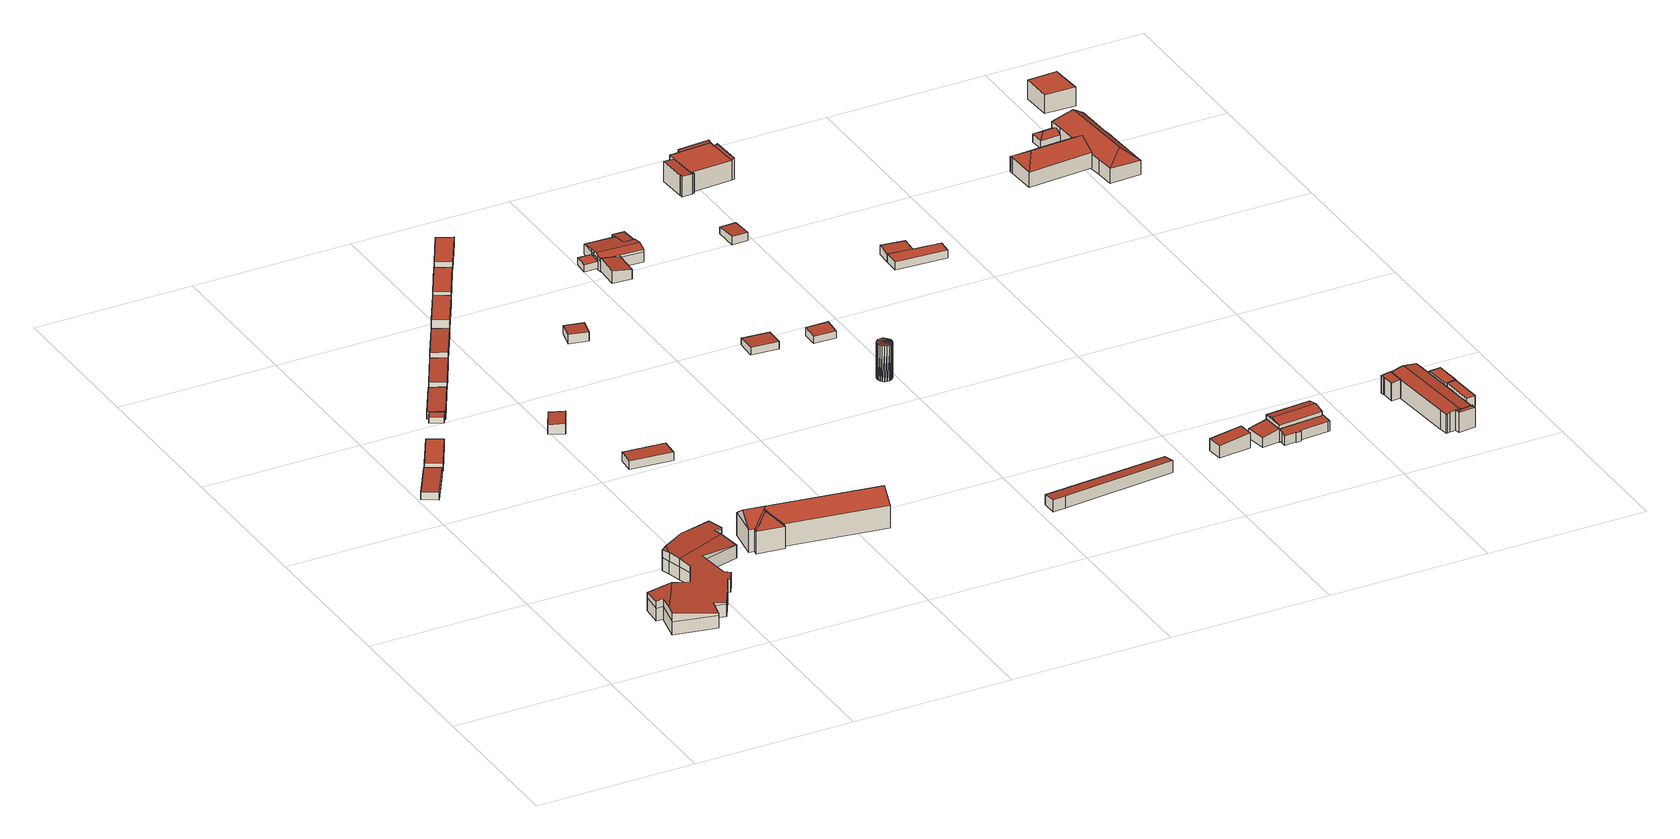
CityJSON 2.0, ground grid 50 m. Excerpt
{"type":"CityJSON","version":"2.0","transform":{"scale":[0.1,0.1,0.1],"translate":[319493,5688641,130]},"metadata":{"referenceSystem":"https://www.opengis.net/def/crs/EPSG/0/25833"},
"CityObjects":{
"building1":{"type":"Building","attributes":{"Dachtyp_tdc":"tdcPolyFlatRoof","Gemeindeschluessel":14713000,"Dachneigung":3.27,"QualitaetDacherkennung":86,"Geometrietyp2DReferenz":"3000","function":"31001_2000","roofType":"2100","measuredHeight":2.59},"geometry":[{"type":"MultiSurface","lod":"2","boundaries":[[[0,1,2,3]],[[1,4,5,2]],[[4,6,7,5]],[[6,0,3,7]],[[6,4,1,0]],[[3,2,5,7]]],"semantics":{"surfaces":[{"type":"WallSurface"},{"type":"RoofSurface"},{"type":"GroundSurface"}],"values":[0,0,0,0,1,2]}}]},
"building2":{"type":"Building","attributes":{"Dachtyp_tdc":"tdcFreeFormRoof","Gemeindeschluessel":14713000,"Dachneigung":10.71,"QualitaetDacherkennung":7,"Geometrietyp2DReferenz":"3000","function":"31001_9998","roofType":"5000","measuredHeight":7.22},"geometry":[{"type":"MultiSurface","lod":"2","boundaries":[[[8,9,10,11]],[[9,12,13,10]],[[12,14,15,13]],[[14,16,17,15]],[[16,18,19,17]],[[18,20,21,19]],[[20,22,23,21]],[[22,24,25,23]],[[24,26,27,25]],[[26,28,29,27]],[[28,30,31,29]],[[30,32,33,31]],[[32,34,35,33]],[[34,36,37,35]],[[36,38,39,37]],[[38,40,41,39]],[[40,42,43,41]],[[42,44,45,43]],[[44,46,47,45]],[[46,48,49,47]],[[48,50,51,49]],[[50,52,53,51]],[[52,54,55,53]],[[54,8,11,55]],[[56,57,58,59,60,61,62,63]],[[64,65,66,67,68]],[[69,56,63]],[[32,58,57,70,71,65,64,72,73,74,75,76,77,78,79,80,81]],[[34,81,80,36]],[[32,81,34]],[[36,80,79,38]],[[38,79,78,40]],[[40,78,77,42]],[[42,77,76,44]],[[44,76,75,46]],[[46,75,74,48]],[[48,74,73,50]],[[50,73,72,52]],[[52,72,64,68,54]],[[12,71,70,14]],[[9,66,65,71,12]],[[14,70,57,16]],[[18,56,69,20]],[[20,69,63,62,22]],[[54,68,67,8]],[[8,67,66,9]],[[22,62,61,24]],[[24,61,60,26]],[[26,60,59,28]],[[28,59,58,30]],[[30,58,32]],[[16,57,56,18]],[[11,10,13,15,17,19,21,23,25,27,29,31,33,35,37,39,41,43,45,47,49,51,53,55]]],"semantics":{"surfaces":[{"type":"WallSurface"},{"type":"RoofSurface"},{"type":"GroundSurface"}],"values":[0,0,0,0,0,0,0,0,0,0,0,0,0,0,0,0,0,0,0,0,0,0,0,0,1,1,1,1,0,0,0,0,0,0,0,0,0,0,0,0,0,0,0,0,0,0,0,0,0,0,0,0,2]}}]},
"building3":{"type":"Building","attributes":{"Dachtyp_tdc":"tdcPolyFlatRoof","Gemeindeschluessel":14713000,"Dachneigung":0,"QualitaetDacherkennung":76,"Geometrietyp2DReferenz":"3000","function":"31001_2000","roofType":"1000","measuredHeight":2.36},"geometry":[{"type":"MultiSurface","lod":"2","boundaries":[[[82,83,84,85]],[[83,86,87,84]],[[86,88,89,87]],[[88,82,85,89]],[[88,86,83,82]],[[85,84,87,89]]],"semantics":{"surfaces":[{"type":"WallSurface"},{"type":"RoofSurface"},{"type":"GroundSurface"}],"values":[0,0,0,0,1,2]}}]},
"building4":{"type":"Building","attributes":{"Dachtyp_tdc":"tdcPolyFlatRoof","Gemeindeschluessel":14713000,"Dachneigung":16.48,"QualitaetDacherkennung":61,"Geometrietyp2DReferenz":"3000","function":"31001_2000","roofType":"2100","measuredHeight":2.35},"geometry":[{"type":"MultiSurface","lod":"2","boundaries":[[[90,91,92,93]],[[91,94,95,92]],[[94,96,97,95]],[[96,90,93,97]],[[96,94,91,90]],[[93,92,95,97]]],"semantics":{"surfaces":[{"type":"WallSurface"},{"type":"RoofSurface"},{"type":"GroundSurface"}],"values":[0,0,0,0,1,2]}}]},
"building5":{"type":"Building","attributes":{"Dachtyp_tdc":"tdcPolyFlatRoof","Gemeindeschluessel":14713000,"Dachneigung":3.48,"QualitaetDacherkennung":91,"Geometrietyp2DReferenz":"3000","function":"31001_2000","roofType":"2100","measuredHeight":2.56},"geometry":[{"type":"MultiSurface","lod":"2","boundaries":[[[98,99,100,101]],[[99,102,103,100]],[[102,104,105,103]],[[104,106,95,105]],[[106,107,92,95]],[[107,98,101,92]],[[107,106,104,102,99,98]],[[101,100,103,105,95,92]]],"semantics":{"surfaces":[{"type":"WallSurface"},{"type":"RoofSurface"},{"type":"GroundSurface"}],"values":[0,0,0,0,0,0,1,2]}}]},
"building6":{"type":"Building","attributes":{"Dachtyp_tdc":"tdcPolyFlatRoof","Gemeindeschluessel":14713000,"Dachneigung":5.07,"QualitaetDacherkennung":53,"Geometrietyp2DReferenz":"3000","function":"31001_9998","roofType":"2100","measuredHeight":3.27},"geometry":[{"type":"MultiSurface","lod":"2","boundaries":[[[108,109,110,111]],[[109,112,113,110]],[[112,114,115,113]],[[114,108,111,115]],[[114,112,109,108]],[[111,110,113,115]]],"semantics":{"surfaces":[{"type":"WallSurface"},{"type":"RoofSurface"},{"type":"GroundSurface"}],"values":[0,0,0,0,1,2]}}]},
"building7":{"type":"Building","attributes":{"Dachtyp_tdc":"tdcPolyFlatRoof","Gemeindeschluessel":14713000,"Dachneigung":3.38,"QualitaetDacherkennung":80,"Geometrietyp2DReferenz":"3000","function":"31001_2000","roofType":"2100","measuredHeight":2.55},"geometry":[{"type":"MultiSurface","lod":"2","boundaries":[[[116,117,118,119]],[[117,120,121,118]],[[120,122,123,121]],[[122,116,119,123]],[[122,120,117,116]],[[119,118,121,123]]],"semantics":{"surfaces":[{"type":"WallSurface"},{"type":"RoofSurface"},{"type":"GroundSurface"}],"values":[0,0,0,0,1,2]}}]},
"building8":{"type":"Building","attributes":{"Dachtyp_tdc":"tdcPolyFlatRoof","Gemeindeschluessel":14713000,"Dachneigung":3.44,"QualitaetDacherkennung":82,"Geometrietyp2DReferenz":"3000","function":"31001_9998","roofType":"2100","measuredHeight":2.98},"geometry":[{"type":"MultiSurface","lod":"2","boundaries":[[[124,125,126,127]],[[125,128,129,126]],[[128,130,131,129]],[[130,124,127,131]],[[130,128,125,124]],[[127,126,129,131]]],"semantics":{"surfaces":[{"type":"WallSurface"},{"type":"RoofSurface"},{"type":"GroundSurface"}],"values":[0,0,0,0,1,2]}}]},
"building9":{"type":"Building","attributes":{"Dachtyp_tdc":"tdcFreeFormRoof","Gemeindeschluessel":14713000,"Dachneigung":36.46,"QualitaetDacherkennung":70,"Geometrietyp2DReferenz":"3000","function":"31001_9998","roofType":"5000","measuredHeight":10.93},"geometry":[{"type":"MultiSurface","lod":"2","boundaries":[[[132,133,134,135]],[[133,136,137,134]],[[136,138,139,137]],[[138,140,141,139]],[[140,142,143,141]],[[142,144,145,143]],[[144,146,147,145]],[[146,132,135,147]],[[148,149,150,151,146,144]],[[148,144,142]],[[149,148,142,140]],[[152,153,150,149,140,138]],[[152,138,136]],[[153,152,136,133]],[[151,150,153,133,132]],[[151,132,146]],[[135,134,137,139,141,143,145,147]]],"semantics":{"surfaces":[{"type":"WallSurface"},{"type":"RoofSurface"},{"type":"GroundSurface"}],"values":[0,0,0,0,0,0,0,0,1,0,1,1,1,1,1,0,2]}}]},
"building10":{"type":"Building","attributes":{"Dachtyp_tdc":"tdcPolyFlatRoof","Gemeindeschluessel":14713000,"Dachneigung":3.23,"QualitaetDacherkennung":64,"Geometrietyp2DReferenz":"3000","function":"31001_2000","roofType":"2100","measuredHeight":2.44},"geometry":[{"type":"MultiSurface","lod":"2","boundaries":[[[154,155,156,157]],[[155,158,159,156]],[[158,160,161,159]],[[160,154,157,161]],[[160,158,155,154]],[[157,156,159,161]]],"semantics":{"surfaces":[{"type":"WallSurface"},{"type":"RoofSurface"},{"type":"GroundSurface"}],"values":[0,0,0,0,1,2]}}]},
"building11":{"type":"Building","attributes":{"Dachtyp_tdc":"tdcPolyFlatRoof","Gemeindeschluessel":14713000,"Dachneigung":0,"QualitaetDacherkennung":0,"Geometrietyp2DReferenz":"3000","BezugspunktDach":"2000","function":"31001_2000","measuredHeight":3},"geometry":[{"type":"MultiSurface","lod":"2","boundaries":[[[162,163,164,165]],[[165,164,166,167]],[[164,163,168,166]],[[163,162,169,168]],[[162,165,167,169]],[[167,166,168,169]]],"semantics":{"surfaces":[{"type":"RoofSurface"},{"type":"WallSurface"},{"type":"GroundSurface"}],"values":[0,1,1,1,1,2]}}]},
"building12":{"type":"Building","attributes":{"Dachtyp_tdc":"tdcPolyFlatRoof","Gemeindeschluessel":14713000,"Dachneigung":2.85,"QualitaetDacherkennung":56,"Geometrietyp2DReferenz":"3000","function":"31001_2000","roofType":"2100","measuredHeight":2.48},"geometry":[{"type":"MultiSurface","lod":"2","boundaries":[[[170,171,172,173]],[[171,174,175,172]],[[174,176,177,175]],[[176,170,173,177]],[[176,174,171,170]],[[173,172,175,177]]],"semantics":{"surfaces":[{"type":"WallSurface"},{"type":"RoofSurface"},{"type":"GroundSurface"}],"values":[0,0,0,0,1,2]}}]},
"building13":{"type":"Building","attributes":{"Dachtyp_tdc":"tdcPolyFlatRoof","Gemeindeschluessel":14713000,"Dachneigung":4.06,"QualitaetDacherkennung":72,"Geometrietyp2DReferenz":"3000","function":"31001_9998","roofType":"2100","measuredHeight":3.04},"geometry":[{"type":"MultiSurface","lod":"2","boundaries":[[[178,179,180,181]],[[179,182,183,180]],[[182,184,185,183]],[[184,178,181,185]],[[184,182,179,178]],[[181,180,183,185]]],"semantics":{"surfaces":[{"type":"WallSurface"},{"type":"RoofSurface"},{"type":"GroundSurface"}],"values":[0,0,0,0,1,2]}}]},
"building14":{"type":"Building","attributes":{"Dachtyp_tdc":"tdcPolyFlatRoof","Gemeindeschluessel":14713000,"Dachneigung":2.86,"QualitaetDacherkennung":72,"Geometrietyp2DReferenz":"3000","function":"31001_2000","roofType":"2100","measuredHeight":2.48},"geometry":[{"type":"MultiSurface","lod":"2","boundaries":[[[186,187,188,189]],[[187,190,191,188]],[[190,192,193,191]],[[192,194,195,193]],[[194,186,189,195]],[[194,192,190,187,186]],[[189,188,191,193,195]]],"semantics":{"surfaces":[{"type":"WallSurface"},{"type":"RoofSurface"},{"type":"GroundSurface"}],"values":[0,0,0,0,0,1,2]}}]},
"building15":{"type":"Building","attributes":{"Dachtyp_tdc":"tdcPolyFlatRoof","Gemeindeschluessel":14713000,"Dachneigung":0,"QualitaetDacherkennung":84,"Geometrietyp2DReferenz":"3000","function":"31001_9998","roofType":"1000","measuredHeight":2.27},"geometry":[{"type":"MultiSurface","lod":"2","boundaries":[[[196,197,198,199]],[[197,200,201,198]],[[200,202,203,201]],[[202,204,205,203]],[[204,196,199,205]],[[204,202,200,197,196]],[[199,198,201,203,205]]],"semantics":{"surfaces":[{"type":"WallSurface"},{"type":"RoofSurface"},{"type":"GroundSurface"}],"values":[0,0,0,0,0,1,2]}}]},
"building16":{"type":"Building","attributes":{"Dachtyp_tdc":"tdcPolyFlatRoof","Gemeindeschluessel":14713000,"Dachneigung":2.69,"QualitaetDacherkennung":84,"Geometrietyp2DReferenz":"3000","function":"31001_9998","roofType":"2100","measuredHeight":2.41},"geometry":[{"type":"MultiSurface","lod":"2","boundaries":[[[206,207,208,209]],[[207,210,211,208]],[[210,212,213,211]],[[212,206,209,213]],[[212,210,207,206]],[[209,208,211,213]]],"semantics":{"surfaces":[{"type":"WallSurface"},{"type":"RoofSurface"},{"type":"GroundSurface"}],"values":[0,0,0,0,1,2]}}]},
"building17":{"type":"Building","attributes":{"Dachtyp_tdc":"tdcPolyFlatRoof","Gemeindeschluessel":14713000,"Dachneigung":8.93,"QualitaetDacherkennung":79,"Geometrietyp2DReferenz":"3000","function":"31001_9998","roofType":"2100","measuredHeight":4.11},"geometry":[{"type":"MultiSurface","lod":"2","boundaries":[[[214,215,216,217]],[[215,218,219,216]],[[218,220,221,219]],[[220,222,223,221]],[[222,214,217,223]],[[222,220,218,215,214]],[[217,216,219,221,223]]],"semantics":{"surfaces":[{"type":"WallSurface"},{"type":"RoofSurface"},{"type":"GroundSurface"}],"values":[0,0,0,0,0,1,2]}}]},
"building18":{"type":"Building","attributes":{"Dachtyp_tdc":"tdcFreeFormRoof","Gemeindeschluessel":14713000,"Dachneigung":10.25,"QualitaetDacherkennung":63,"Geometrietyp2DReferenz":"3000","function":"31001_9998","roofType":"5000","measuredHeight":4.84},"geometry":[{"type":"MultiSurface","lod":"2","boundaries":[[[224,225,226,227]],[[225,228,229,226]],[[228,230,231,229]],[[230,232,233,231]],[[232,234,235,233]],[[234,236,237,235]],[[236,238,239,237]],[[238,240,241,239]],[[240,242,243,241]],[[242,244,245,243]],[[244,224,227,245]],[[246,247,240,238,248,249,250,251]],[[251,250,252,253,218,254,255]],[[244,246,251,255,224]],[[224,255,254,225]],[[225,254,218,228]],[[228,218,253,230]],[[230,253,252,232]],[[232,252,250,249,234]],[[234,249,248,236]],[[236,248,238]],[[242,247,246,244]],[[240,247,242]],[[227,226,229,231,233,235,237,239,241,243,245]]],"semantics":{"surfaces":[{"type":"WallSurface"},{"type":"RoofSurface"},{"type":"GroundSurface"}],"values":[0,0,0,0,0,0,0,0,0,0,0,1,1,0,0,0,0,0,0,0,0,0,0,2]}}]},
"building19":{"type":"Building","attributes":{"Dachtyp_tdc":"tdcPolyFlatRoof","Gemeindeschluessel":14713000,"Dachneigung":7.17,"QualitaetDacherkennung":57,"Geometrietyp2DReferenz":"3000","function":"31001_2000","roofType":"2100","measuredHeight":3.79},"geometry":[{"type":"MultiSurface","lod":"2","boundaries":[[[256,257,258,259]],[[257,260,261,258]],[[260,262,263,261]],[[262,264,265,263]],[[264,256,259,265]],[[264,262,260,257,256]],[[259,258,261,263,265]]],"semantics":{"surfaces":[{"type":"WallSurface"},{"type":"RoofSurface"},{"type":"GroundSurface"}],"values":[0,0,0,0,0,1,2]}}]},
"building20":{"type":"Building","attributes":{"Stand_DGM":"2023","Stand_Basis-DLM":"2022","Gemeindeschluessel":"14713000","ObjektHoehe":11.56,"Stand_Laserscan":"2023","BodenHoehe":136.18,"Stand_3D-Stadtmodell":"2025","Geometrietyp2DReferenz":1000,"AbsoluteHoehe":147.75,"function":"51001_9998","roofType":"9999","measuredHeight":11.56},"geometry":[{"type":"MultiSurface","lod":"2","boundaries":[[[266,267,268]],[[266,268,269]],[[266,269,270]],[[266,270,271]],[[266,271,272]],[[266,272,273]],[[266,273,274]],[[266,274,275]],[[266,275,276]],[[266,276,277]],[[266,277,278]],[[266,278,279]],[[266,279,280]],[[266,280,281]],[[266,281,282]],[[266,282,283]],[[266,283,284]],[[266,284,285]],[[268,267,286]],[[268,286,287]],[[267,266,288]],[[267,288,286]],[[266,285,289]],[[266,289,288]],[[285,284,290]],[[285,290,289]],[[284,283,291]],[[284,291,290]],[[283,282,292]],[[283,292,291]],[[282,281,293]],[[282,293,292]],[[281,280,294]],[[281,294,293]],[[280,279,295]],[[280,295,294]],[[279,278,296]],[[279,296,295]],[[278,277,297]],[[278,297,296]],[[277,276,298]],[[277,298,297]],[[276,275,299]],[[276,299,298]],[[275,274,300]],[[275,300,299]],[[274,273,301]],[[274,301,300]],[[273,272,302]],[[273,302,301]],[[272,271,303]],[[272,303,302]],[[271,270,304]],[[271,304,303]],[[270,269,305]],[[270,305,304]],[[269,268,287]],[[269,287,305]],[[305,287,286]],[[305,286,288]],[[305,288,289]],[[305,289,290]],[[305,290,291]],[[305,291,292]],[[305,292,293]],[[305,293,294]],[[305,294,295]],[[305,295,296]],[[305,296,297]],[[305,297,298]],[[305,298,299]],[[305,299,300]],[[305,300,301]],[[305,301,302]],[[305,302,303]],[[305,303,304]]],"semantics":{"surfaces":[{"type":"RoofSurface"},{"type":"WallSurface"},{"type":"GroundSurface"}],"values":[0,0,0,0,0,0,0,0,0,0,0,0,0,0,0,0,0,0,1,1,1,1,1,1,1,1,1,1,1,1,1,1,1,1,1,1,1,1,1,1,1,1,1,1,1,1,1,1,1,1,1,1,1,1,1,1,1,1,2,2,2,2,2,2,2,2,2,2,2,2,2,2,2,2,2,2]}}]},
"building21":{"type":"Building","attributes":{"Dachtyp_tdc":"tdcPolyFlatRoof","Gemeindeschluessel":14713000,"Dachneigung":8.38,"QualitaetDacherkennung":92,"Geometrietyp2DReferenz":"3000","function":"31001_9998","roofType":"2100","measuredHeight":3.73},"geometry":[{"type":"MultiSurface","lod":"2","boundaries":[[[306,307,308,309]],[[307,310,311,308]],[[310,312,313,311]],[[312,314,315,313]],[[314,306,309,315]],[[314,312,310,307,306]],[[309,308,311,313,315]]],"semantics":{"surfaces":[{"type":"WallSurface"},{"type":"RoofSurface"},{"type":"GroundSurface"}],"values":[0,0,0,0,0,1,2]}}]},
"building22":{"type":"Building","attributes":{"Dachtyp_tdc":"tdcPolyFlatRoof","Gemeindeschluessel":14713000,"Dachneigung":4.98,"QualitaetDacherkennung":83,"Geometrietyp2DReferenz":"3000","function":"31001_9998","roofType":"2100","measuredHeight":2.55},"geometry":[{"type":"MultiSurface","lod":"2","boundaries":[[[316,317,318,319]],[[317,320,321,318]],[[320,322,323,321]],[[322,316,319,323]],[[322,320,317,316]],[[319,318,321,323]]],"semantics":{"surfaces":[{"type":"WallSurface"},{"type":"RoofSurface"},{"type":"GroundSurface"}],"values":[0,0,0,0,1,2]}}]},
"building23":{"type":"Building","attributes":{"Dachtyp_tdc":"tdcPolyFlatRoof","Gemeindeschluessel":14713000,"Dachneigung":3.08,"QualitaetDacherkennung":72,"Geometrietyp2DReferenz":"3000","function":"31001_9998","roofType":"2100","measuredHeight":2.57},"geometry":[{"type":"MultiSurface","lod":"2","boundaries":[[[324,325,326,327]],[[325,328,329,326]],[[328,330,331,329]],[[330,324,327,331]],[[330,328,325,324]],[[327,326,329,331]]],"semantics":{"surfaces":[{"type":"WallSurface"},{"type":"RoofSurface"},{"type":"GroundSurface"}],"values":[0,0,0,0,1,2]}}]},
"building24":{"type":"Building","attributes":{"Dachtyp_tdc":"tdcPolyFlatRoof","Gemeindeschluessel":14713000,"Dachneigung":6.01,"QualitaetDacherkennung":87,"Geometrietyp2DReferenz":"3000","function":"31001_2000","roofType":"2100","measuredHeight":4.83},"geometry":[{"type":"MultiSurface","lod":"2","boundaries":[[[332,333,334,335]],[[333,336,337,334]],[[336,338,339,337]],[[338,332,335,339]],[[338,336,333,332]],[[335,334,337,339]]],"semantics":{"surfaces":[{"type":"WallSurface"},{"type":"RoofSurface"},{"type":"GroundSurface"}],"values":[0,0,0,0,1,2]}}]},
"building25":{"type":"Building","attributes":{"Gemeindeschluessel":14713000,"Geometrietyp2DReferenz":"3000","function":"31001_9998","roofType":"9999"},"children":["building25-1","building25-2","building25-3","building25-4"]},
"building25-1":{"type":"BuildingPart","attributes":{"Dachtyp_tdc":"tdcPolyFlatRoof","Dachneigung":27.32,"QualitaetDacherkennung":81,"Geometrietyp2DReferenz":"3000","roofType":"2100","measuredHeight":6.68},"parents":["building25"],"geometry":[{"type":"MultiSurface","lod":"2","boundaries":[[[340,341,342,343]],[[344,345,346,347]],[[345,340,343,346]],[[345,344,341,340]],[[343,342,347,346]],[[344,347,342,341]]],"semantics":{"surfaces":[{"type":"WallSurface"},{"type":"RoofSurface"},{"type":"GroundSurface"},{"type":"ClosureSurface"}],"values":[0,0,0,1,2,3]}}]},
"building25-2":{"type":"BuildingPart","attributes":{"Dachtyp_tdc":"tdcPolyFlatRoof","Dachneigung":0,"QualitaetDacherkennung":82,"Geometrietyp2DReferenz":"3000","roofType":"1000","measuredHeight":6.33},"parents":["building25"],"geometry":[{"type":"MultiSurface","lod":"2","boundaries":[[[348,344,347,349,350]],[[351,352,342,341]],[[351,353,354,352]],[[353,355,356,354]],[[357,358,359,360]],[[357,361,362,358]],[[357,360,355,353,351,341,348,350,361]],[[362,349,347,342,352,354,356,359,358]],[[350,349,362,361]],[[344,348,341]],[[341,342,347,344]],[[360,359,356,355]]],"semantics":{"surfaces":[{"type":"WallSurface"},{"type":"RoofSurface"},{"type":"GroundSurface"},{"type":"ClosureSurface"}],"values":[0,0,0,0,0,0,1,2,3,0,3,3]}}]},
"building25-3":{"type":"BuildingPart","attributes":{"Dachtyp_tdc":"tdcPolyFlatRoof","Dachneigung":3.63,"QualitaetDacherkennung":76,"Geometrietyp2DReferenz":"3000","roofType":"2100","measuredHeight":6.49},"parents":["building25"],"geometry":[{"type":"MultiSurface","lod":"2","boundaries":[[[355,363,364,356]],[[363,365,366,364]],[[365,367,368,366]],[[367,369,370,368]],[[369,360,359,370]],[[369,367,365,363,355,360]],[[359,356,364,366,368,370]],[[356,359,360,355]]],"semantics":{"surfaces":[{"type":"WallSurface"},{"type":"RoofSurface"},{"type":"GroundSurface"},{"type":"ClosureSurface"}],"values":[0,0,0,0,0,1,2,3]}}]},
"building25-4":{"type":"BuildingPart","attributes":{"Dachtyp_tdc":"tdcPolyFlatRoof","Dachneigung":22.7,"QualitaetDacherkennung":40,"Geometrietyp2DReferenz":"3000","roofType":"2100","measuredHeight":6.67},"parents":["building25"],"geometry":[{"type":"MultiSurface","lod":"2","boundaries":[[[371,350,349,372]],[[361,373,374,362]],[[373,371,372,374]],[[373,361,350,371]],[[372,349,362,374]],[[362,349,350,361]]],"semantics":{"surfaces":[{"type":"WallSurface"},{"type":"RoofSurface"},{"type":"GroundSurface"},{"type":"ClosureSurface"}],"values":[0,0,0,1,2,3]}}]},
"building26":{"type":"Building","attributes":{"Dachtyp_tdc":"tdcPolyFlatRoof","Gemeindeschluessel":14713000,"Dachneigung":10.72,"QualitaetDacherkennung":80,"Geometrietyp2DReferenz":"3000","function":"31001_2000","roofType":"2100","measuredHeight":4.3},"geometry":[{"type":"MultiSurface","lod":"2","boundaries":[[[375,376,377,378]],[[376,379,380,377]],[[379,381,382,380]],[[381,375,378,382]],[[381,379,376,375]],[[378,377,380,382]]],"semantics":{"surfaces":[{"type":"WallSurface"},{"type":"RoofSurface"},{"type":"GroundSurface"}],"values":[0,0,0,0,1,2]}}]},
"building27":{"type":"Building","attributes":{"Gemeindeschluessel":14713000,"Geometrietyp2DReferenz":"3000","function":"31001_9998","roofType":"9999"},"children":["building27-1","building27-2"]},
"building27-1":{"type":"BuildingPart","attributes":{"Dachtyp_tdc":"tdcPolyFlatRoof","Dachneigung":0,"QualitaetDacherkennung":60,"Geometrietyp2DReferenz":"3000","roofType":"1000","measuredHeight":2.6},"parents":["building27"],"geometry":[{"type":"MultiSurface","lod":"2","boundaries":[[[383,384,385,386]],[[384,387,388,385]],[[387,389,390,391,388]],[[392,383,386,393,394]],[[392,389,387,384,383]],[[386,385,388,391,393]],[[394,390,389,392]],[[394,393,391,390]]],"semantics":{"surfaces":[{"type":"WallSurface"},{"type":"RoofSurface"},{"type":"GroundSurface"},{"type":"ClosureSurface"}],"values":[0,0,0,0,1,2,0,3]}}]},
"building27-2":{"type":"BuildingPart","attributes":{"Dachtyp_tdc":"tdcPolyFlatRoof","Dachneigung":5.77,"QualitaetDacherkennung":81,"Geometrietyp2DReferenz":"3000","roofType":"2100","measuredHeight":2.97},"parents":["building27"],"geometry":[{"type":"MultiSurface","lod":"2","boundaries":[[[390,395,396,391]],[[395,397,398,396]],[[397,394,393,398]],[[394,397,395,390]],[[391,396,398,393]],[[391,393,394,390]]],"semantics":{"surfaces":[{"type":"WallSurface"},{"type":"RoofSurface"},{"type":"GroundSurface"},{"type":"ClosureSurface"}],"values":[0,0,0,1,2,3]}}]},
"building28":{"type":"Building","attributes":{"Dachtyp_tdc":"tdcPolyFlatRoof","Gemeindeschluessel":14713000,"Dachneigung":9.98,"QualitaetDacherkennung":55,"Geometrietyp2DReferenz":"3000","function":"31001_2000","roofType":"2100","measuredHeight":3.68},"geometry":[{"type":"MultiSurface","lod":"2","boundaries":[[[399,400,401,402]],[[400,403,404,401]],[[403,405,406,404]],[[405,407,408,406]],[[407,409,410,408]],[[409,411,412,410]],[[411,413,414,412]],[[413,415,416,414]],[[415,417,418,416]],[[417,419,420,418]],[[419,399,402,420]],[[419,417,415,413,411,409,407,405,403,400,399]],[[402,401,404,406,408,410,412,414,416,418,420]]],"semantics":{"surfaces":[{"type":"WallSurface"},{"type":"RoofSurface"},{"type":"GroundSurface"}],"values":[0,0,0,0,0,0,0,0,0,0,0,1,2]}}]},
"building29":{"type":"Building","attributes":{"Dachtyp_tdc":"tdcFreeFormRoof","Gemeindeschluessel":14713000,"Dachneigung":14.89,"QualitaetDacherkennung":81,"Geometrietyp2DReferenz":"3000","function":"31001_2000","roofType":"5000","measuredHeight":6.4},"geometry":[{"type":"MultiSurface","lod":"2","boundaries":[[[421,422,423,424]],[[422,425,426,423]],[[425,427,428,426]],[[427,429,430,428]],[[429,431,432,430]],[[431,433,434,432]],[[433,421,424,434]],[[431,429,435,436]],[[436,435,427,425,422,421,433]],[[429,427,435]],[[433,431,436]],[[424,423,426,428,430,432,434]]],"semantics":{"surfaces":[{"type":"WallSurface"},{"type":"RoofSurface"},{"type":"GroundSurface"}],"values":[0,0,0,0,0,0,0,1,1,0,0,2]}}]},
"building30":{"type":"Building","attributes":{"Dachtyp_tdc":"tdcPolyFlatRoof","Gemeindeschluessel":14713000,"Dachneigung":8.68,"QualitaetDacherkennung":90,"Geometrietyp2DReferenz":"3000","function":"31001_2000","roofType":"2100","measuredHeight":5.96},"geometry":[{"type":"MultiSurface","lod":"2","boundaries":[[[437,438,439,440]],[[438,441,442,439]],[[441,443,444,442]],[[443,445,446,444]],[[445,447,448,446]],[[447,449,450,448]],[[449,451,452,450]],[[451,437,440,452]],[[451,449,447,445,443,441,438,437]],[[440,439,442,444,446,448,450,452]]],"semantics":{"surfaces":[{"type":"WallSurface"},{"type":"RoofSurface"},{"type":"GroundSurface"}],"values":[0,0,0,0,0,0,0,0,1,2]}}]},
"building31":{"type":"Building","attributes":{"Gemeindeschluessel":14713000,"Geometrietyp2DReferenz":"3000","function":"31001_2000","roofType":"9999"},"children":["building31-1","building31-2"]},
"building31-1":{"type":"BuildingPart","attributes":{"Dachtyp_tdc":"tdcFreeFormRoof","Dachneigung":17.77,"QualitaetDacherkennung":12,"Geometrietyp2DReferenz":"3000","roofType":"5000","measuredHeight":6.64},"parents":["building31"],"geometry":[{"type":"MultiSurface","lod":"2","boundaries":[[[453,454,455,456]],[[454,457,458,455]],[[459,453,456,460,461]],[[462,463,459,464,465,457]],[[462,457,454]],[[463,462,454,453]],[[463,453,459]],[[456,455,458,466,460]],[[461,464,459]],[[460,466,465,464,461]],[[466,458,457,465]]],"semantics":{"surfaces":[{"type":"WallSurface"},{"type":"RoofSurface"},{"type":"GroundSurface"},{"type":"ClosureSurface"}],"values":[0,0,0,1,1,1,1,2,0,3,3]}}]},
"building31-2":{"type":"BuildingPart","attributes":{"Dachtyp_tdc":"tdcGableRoof","Dachneigung":10.01,"QualitaetDacherkennung":91,"Geometrietyp2DReferenz":"3000","roofType":"3100","measuredHeight":6.7},"parents":["building31"],"geometry":[{"type":"MultiSurface","lod":"2","boundaries":[[[467,468,469,470]],[[468,471,472,469]],[[471,473,474,472]],[[473,475,476,474]],[[475,477,478,476]],[[477,461,460,478]],[[479,480,481,458,457]],[[480,482,483,481]],[[482,484,485,483]],[[484,486,487,485]],[[486,488,489,487]],[[488,490,491,489]],[[490,492,493,491]],[[492,494,495,493]],[[494,496,497,495]],[[496,498,499,497]],[[498,500,501,499]],[[500,467,470,501]],[[496,494,492,490,488,486,484,482,480,479,502]],[[502,464,461,477,475,473,471,468,467,500,498,496]],[[470,469,472,474,476,478,460,466,458,481,483,485,487,489,491,493,495,497,499,501]],[[465,464,502]],[[466,460,461,464,465]],[[479,457,465,502]],[[466,465,457,458]]],"semantics":{"surfaces":[{"type":"WallSurface"},{"type":"RoofSurface"},{"type":"GroundSurface"},{"type":"ClosureSurface"}],"values":[0,0,0,0,0,0,0,0,0,0,0,0,0,0,0,0,0,0,1,1,2,0,3,0,3]}}]},
"building32":{"type":"Building","attributes":{"Dachtyp_tdc":"tdcPolyFlatRoof","Gemeindeschluessel":14713000,"Dachneigung":0,"QualitaetDacherkennung":74,"Geometrietyp2DReferenz":"3000","function":"31001_2000","roofType":"1000","measuredHeight":3.22},"geometry":[{"type":"MultiSurface","lod":"2","boundaries":[[[503,504,505,506]],[[504,507,508,505]],[[507,509,510,508]],[[509,511,512,510]],[[511,503,506,512]],[[511,509,507,504,503]],[[506,505,508,510,512]]],"semantics":{"surfaces":[{"type":"WallSurface"},{"type":"RoofSurface"},{"type":"GroundSurface"}],"values":[0,0,0,0,0,1,2]}}]},
"building33":{"type":"Building","attributes":{"Dachtyp_tdc":"tdcPolyFlatRoof","Gemeindeschluessel":14713000,"Dachneigung":0,"QualitaetDacherkennung":76,"Geometrietyp2DReferenz":"3000","function":"31001_2000","roofType":"1000","measuredHeight":3.46},"geometry":[{"type":"MultiSurface","lod":"2","boundaries":[[[513,514,515,516]],[[514,517,518,515]],[[517,519,520,518]],[[519,521,522,520]],[[521,523,524,522]],[[523,513,516,524]],[[523,521,519,517,514,513]],[[516,515,518,520,522,524]]],"semantics":{"surfaces":[{"type":"WallSurface"},{"type":"RoofSurface"},{"type":"GroundSurface"}],"values":[0,0,0,0,0,0,1,2]}}]},
"building34":{"type":"Building","attributes":{"Dachtyp_tdc":"tdcFreeFormRoof","Gemeindeschluessel":14713000,"Dachneigung":31.74,"QualitaetDacherkennung":82,"Geometrietyp2DReferenz":"3000","function":"31001_9998","roofType":"5000","measuredHeight":7.95},"geometry":[{"type":"MultiSurface","lod":"2","boundaries":[[[525,526,527,528]],[[526,529,530,527]],[[529,531,532,530]],[[531,533,534,532]],[[533,535,536,534]],[[535,537,538,536]],[[537,539,540,538]],[[539,525,528,540]],[[537,541,542,539]],[[535,543,541,537]],[[543,533,531,529,526,525,542,541]],[[525,539,542]],[[535,533,543]],[[528,527,530,532,534,536,538,540]]],"semantics":{"surfaces":[{"type":"WallSurface"},{"type":"RoofSurface"},{"type":"GroundSurface"}],"values":[0,0,0,0,0,0,0,0,1,1,1,0,0,2]}}]},
"building35":{"type":"Building","attributes":{"Dachtyp_tdc":"tdcHipAndGableRoof","Gemeindeschluessel":14713000,"Dachneigung":32.12,"QualitaetDacherkennung":72,"Geometrietyp2DReferenz":"3000","function":"31001_9998","roofType":"5000","measuredHeight":3.82},"geometry":[{"type":"MultiSurface","lod":"2","boundaries":[[[544,545,546,547]],[[545,548,549,546]],[[548,550,551,549]],[[550,544,547,551]],[[548,545,552]],[[544,550,553]],[[545,544,553,552]],[[550,548,552,553]],[[547,546,549,551]]],"semantics":{"surfaces":[{"type":"WallSurface"},{"type":"RoofSurface"},{"type":"GroundSurface"}],"values":[0,0,0,0,1,0,1,1,2]}}]},
"building36":{"type":"Building","attributes":{"Dachtyp_tdc":"tdcHipRoof","Gemeindeschluessel":14713000,"Dachneigung":38.76,"QualitaetDacherkennung":76,"Geometrietyp2DReferenz":"3000","function":"31001_9998","roofType":"3200","measuredHeight":8.6},"geometry":[{"type":"MultiSurface","lod":"2","boundaries":[[[554,555,556,557]],[[555,558,559,556]],[[558,560,561,559]],[[560,562,563,561]],[[562,564,565,563]],[[564,566,567,565]],[[566,568,569,567]],[[568,570,571,569]],[[570,572,547,571]],[[572,573,551,547]],[[573,574,575,551]],[[574,576,577,575]],[[576,578,579,577]],[[578,580,581,579]],[[580,582,583,581]],[[582,584,585,583]],[[584,586,587,585]],[[586,588,589,587]],[[588,554,557,589]],[[584,582,580,578,576,574,573,590]],[[564,562,591]],[[573,572,570,568,566,564,591,590]],[[562,560,558,555,554,588,586,584,590,591]],[[557,556,559,561,563,565,567,569,571,547,551,575,577,579,581,583,585,587,589]]],"semantics":{"surfaces":[{"type":"WallSurface"},{"type":"RoofSurface"},{"type":"GroundSurface"}],"values":[0,0,0,0,0,0,0,0,0,0,0,0,0,0,0,0,0,0,0,1,1,1,1,2]}}]},
"building37":{"type":"Building","attributes":{"Dachtyp_tdc":"tdcPolyFlatRoof","Gemeindeschluessel":14713000,"Dachneigung":0,"QualitaetDacherkennung":75,"Geometrietyp2DReferenz":"3000","function":"31001_9998","roofType":"1000","measuredHeight":6.15},"geometry":[{"type":"MultiSurface","lod":"2","boundaries":[[[592,593,594,595]],[[593,596,597,594]],[[596,598,599,597]],[[598,592,595,599]],[[598,596,593,592]],[[595,594,597,599]]],"semantics":{"surfaces":[{"type":"WallSurface"},{"type":"RoofSurface"},{"type":"GroundSurface"}],"values":[0,0,0,0,1,2]}}]}
},
"vertices":[
[50,1121,34],[7,1148,31],[7,1148,8],[50,1121,8],[78,1266,31],[78,1266,8],[122,1239,34],[122,1239,8],
[215,137,120],[220,200,120],[220,200,79],[215,137,79],[350,190,120],[350,190,79],[391,267,120],[391,267,79],[380,309,120],[380,309,79],[369,351,120],[369,351,79],[362,378,120],[362,378,79],[457,447,120],[457,447,79],[566,487,120],[566,487,79],[582,442,120],[582,442,79],[554,432,120],[554,432,79],[561,405,120],[561,405,79],[577,343,120],[577,343,79],[451,309,120],[451,309,79],[473,224,120],[473,224,79],[492,213,120],[492,213,79],[474,182,120],[474,182,79],[467,186,120],[467,186,79],[441,139,120],[441,139,79],[401,68,120],[401,68,79],[362,76,120],[362,76,79],[351,22,120],[351,22,79],[219,49,120],[219,49,79],[237,136,120],[237,136,79],[369,351,148],[380,309,148],[561,405,128],[554,432,128],[582,442,125],[566,487,126],[457,447,137],[382,393,146],[225,78,152],[294,195,152],[220,200,137],[215,137,143],[237,136,147],[362,378,144],[391,267,143],[350,190,142],[219,49,150],[351,22,126],[362,76,129],[401,68,122],[441,139,122],[467,186,122],[474,182,121],[492,213,121],[473,224,125],[451,309,137],
[90,1284,32],[157,1403,32],[157,1403,8],[90,1284,8],[202,1378,32],[202,1378,8],[136,1259,32],[136,1259,8],
[227,1517,24],[237,1535,30],[237,1535,6],[227,1517,6],[275,1514,30],[275,1514,6],[264,1495,24],[264,1495,6],
[232,1538,29],[299,1657,29],[299,1657,6],[232,1538,6],[344,1631,32],[344,1631,6],[278,1512,32],[278,1512,6],[275,1514,32],[237,1535,29],
[508,1233,73],[464,1257,69],[464,1257,40],[508,1233,40],[498,1319,69],[498,1319,40],[542,1295,73],[542,1295,40],
[379,1801,28],[425,1775,31],[425,1775,6],[379,1801,6],[358,1656,31],[358,1656,6],[313,1682,28],[313,1682,6],
[693,986,88],[691,934,85],[691,934,58],[693,986,58],[559,948,85],[559,948,58],[562,998,88],[562,998,58],
[1034,291,150],[724,340,150],[724,340,78],[1034,291,78],[722,326,150],[722,326,78],[637,339,150],[637,339,78],[639,353,150],[639,353,78],[622,356,150],[622,356,78],[638,456,150],[638,456,78],[1050,391,150],[1050,391,78],[630,406,187],[696,396,187],[697,395,187],[1042,341,187],[686,375,182],[688,389,182],
[460,1945,27],[505,1919,30],[505,1919,5],[460,1945,5],[439,1802,30],[439,1802,5],[394,1827,27],[394,1827,5],
[589,2070,34],[544,2095,34],[478,1977,34],[522,1951,34],[478,1977,4],[522,1951,4],[544,2095,4],[589,2070,4],
[625,2241,27],[670,2216,29],[670,2216,4],[625,2241,4],[603,2095,29],[603,2095,4],[558,2121,27],[558,2121,4],
[751,1677,66],[765,1735,62],[765,1735,36],[751,1677,36],[824,1721,62],[824,1721,36],[809,1663,66],[809,1663,36],
[684,2241,29],[639,2266,27],[639,2266,4],[684,2241,4],[706,2386,27],[706,2386,4],[716,2380,27],[716,2380,4],[752,2361,29],[752,2361,4],
[1023,2015,54],[981,2017,54],[981,2017,31],[1023,2015,31],[983,2061,54],[983,2061,31],[1026,2059,54],[1026,2059,31],[1025,2040,54],[1025,2040,31],
[1166,1375,67],[1170,1438,64],[1170,1438,43],[1166,1375,43],[1256,1430,64],[1256,1430,43],[1252,1368,67],[1252,1368,43],
[1018,1920,74],[1022,1998,74],[1022,1998,33],[1018,1920,33],[1056,1997,69],[1056,1997,33],[1082,1995,65],[1082,1995,33],[1078,1916,65],[1078,1916,33],
[1155,1991,62],[1082,1995,62],[1082,1995,29],[1155,1991,29],[1056,1997,62],[1056,1997,29],[1022,1998,62],[1022,1998,29],[1023,2015,62],[1023,2015,29],[1025,2040,62],[1025,2040,29],[1026,2059,62],[1026,2059,29],[1028,2108,62],[1028,2108,29],[1124,2103,62],[1124,2103,29],[1122,2053,62],[1122,2053,29],[1158,2051,62],[1158,2051,29],[1158,2051,71],[1122,2053,71],[1026,2059,71],[1025,2040,75],[1024,2024,78],[1156,2017,78],[1023,2015,75],[1022,1998,69],[1082,1995,69],[1155,1991,69],
[1470,142,126],[1469,189,120],[1469,189,88],[1470,142,88],[1862,221,120],[1862,221,88],[1867,181,126],[1867,181,88],[1510,146,126],[1510,146,88],
[1444,1063,177],[1442,1070,177],[1438,1075,177],[1432,1080,177],[1426,1082,177],[1419,1082,177],[1412,1080,177],[1406,1075,177],[1402,1070,177],[1400,1063,177],[1400,1056,177],[1402,1049,177],[1406,1044,177],[1412,1039,177],[1419,1037,177],[1426,1037,177],[1432,1039,177],[1438,1044,177],[1442,1049,177],[1444,1056,177],[1442,1070,62],[1438,1075,62],[1444,1063,62],[1444,1056,62],[1442,1049,62],[1438,1044,62],[1432,1039,62],[1426,1037,62],[1419,1037,62],[1412,1039,62],[1406,1044,62],[1402,1049,62],[1400,1056,62],[1400,1063,62],[1402,1070,62],[1406,1075,62],[1412,1080,62],[1419,1082,62],[1426,1082,62],[1432,1080,62],
[1122,2053,68],[1124,2103,61],[1124,2103,31],[1122,2053,31],[1126,2125,57],[1126,2125,31],[1162,2123,57],[1162,2123,31],[1158,2051,68],[1158,2051,31],
[1420,1393,72],[1419,1343,68],[1419,1343,46],[1420,1393,46],[1349,1345,68],[1349,1345,46],[1350,1395,72],[1350,1395,46],
[1466,2032,51],[1467,1962,55],[1467,1962,29],[1466,2032,29],[1417,1961,55],[1417,1961,29],[1416,2031,51],[1416,2031,29],
[2122,202,135],[2022,194,124],[2022,194,86],[2122,202,86],[2017,244,124],[2017,244,86],[2118,249,135],[2118,249,86],
[1597,2288,91],[1589,2287,87],[1589,2287,24],[1597,2288,24],[1583,2381,86],[1592,2382,91],[1592,2382,24],[1583,2381,24],
[1583,2381,87],[1582,2401,24],[1582,2401,87],[1461,2280,87],[1461,2280,24],[1461,2271,87],[1461,2271,24],[1456,2270,87],[1456,2270,24],[1449,2394,87],[1449,2394,24],[1450,2370,24],[1450,2370,87],[1482,2395,87],[1482,2395,24],
[1422,2269,89],[1422,2269,24],[1422,2278,89],[1422,2278,24],[1421,2278,89],[1421,2278,24],[1416,2368,89],[1416,2368,24],
[1581,2410,91],[1581,2410,24],[1482,2404,91],[1482,2404,24],
[2210,197,127],[2155,191,116],[2155,191,84],[2210,197,84],[2145,256,116],[2145,256,84],[2205,261,127],[2205,261,84],
[1908,1640,67],[1904,1596,67],[1904,1596,41],[1908,1640,41],[1744,1607,67],[1744,1607,41],[1745,1655,67],[1745,1655,66],[1745,1655,41],[1822,1648,67],[1822,1648,41],[1822,1648,66],
[1747,1702,71],[1747,1702,41],[1822,1694,70],[1822,1694,41],
[2248,169,120],[2212,166,120],[2212,166,89],[2248,169,89],[2211,180,123],[2211,180,89],[2210,197,126],[2210,197,89],[2352,209,126],[2352,209,89],[2356,210,126],[2356,210,89],[2360,179,120],[2360,179,89],[2355,179,120],[2355,179,89],[2264,171,120],[2264,171,89],[2264,166,120],[2264,166,89],[2248,165,120],[2248,165,89],
[2205,265,139],[2347,277,139],[2347,277,83],[2205,265,83],[2347,274,140],[2347,274,83],[2348,268,141],[2348,268,83],[2352,209,138],[2352,209,83],[2210,197,138],[2210,197,83],[2205,261,140],[2205,261,83],[2350,244,147],[2207,232,147],
[2593,250,142],[2593,253,142],[2593,253,86],[2593,250,86],[2590,287,142],[2590,287,86],[2589,291,142],[2589,291,86],[2588,302,142],[2588,302,86],[2618,304,146],[2618,304,86],[2619,293,146],[2619,293,86],[2622,252,146],[2622,252,86],
[2732,13,149],[2678,8,149],[2678,8,85],[2732,13,85],[2675,24,149],[2675,24,85],[2730,28,149],[2730,28,85],[2730,28,145],[2684,17,152],[2723,20,152],[2703,26,149],[2686,24,149],[2686,24,85],
[2718,155,145],[2719,148,145],[2719,148,85],[2718,155,85],[2721,129,145],[2721,129,85],[2723,104,145],[2723,104,85],[2725,81,145],[2725,81,85],[2726,72,145],[2726,72,85],[2675,24,151],[2658,22,148],[2658,22,85],[2649,21,146],[2649,21,85],[2644,21,145],[2644,21,85],[2644,22,145],[2644,22,85],[2641,48,145],[2641,48,85],[2622,252,145],[2622,252,85],[2619,293,145],[2619,293,85],[2618,304,145],[2618,304,85],[2659,307,152],[2659,307,85],[2703,312,145],[2703,312,85],[2705,297,145],[2705,297,85],[2686,24,152],
[2763,123,113],[2755,225,113],[2755,225,81],[2763,123,81],[2783,228,113],[2783,228,81],[2791,125,113],[2791,125,81],[2790,125,113],[2790,125,81],
[2747,225,114],[2740,301,114],[2740,301,79],[2747,225,79],[2740,304,114],[2740,304,79],[2777,308,114],[2777,308,79],[2783,228,114],[2783,228,79],[2755,225,114],[2755,225,79],
[2285,1943,87],[2298,1944,87],[2298,1944,39],[2285,1943,39],[2434,1952,87],[2434,1952,39],[2478,1955,87],[2478,1955,39],[2489,1956,87],[2489,1956,39],[2495,1855,88],[2495,1855,39],[2290,1841,87],[2290,1841,39],[2286,1931,88],[2286,1931,39],[2326,1895,118],[2285,1941,88],[2492,1905,118],
[2485,2024,60],[2422,2020,60],[2422,2020,36],[2485,2024,36],[2420,2064,61],[2420,2064,36],[2482,2068,61],[2482,2068,36],[2442,2044,74],[2484,2047,74],
[2591,1948,80],[2591,1944,80],[2591,1944,36],[2591,1948,36],[2592,1941,80],[2592,1941,36],[2594,1896,80],[2594,1896,36],[2602,1764,81],[2602,1764,36],[2502,1758,84],[2502,1758,36],[2498,1816,83],[2498,1816,36],[2495,1855,83],[2495,1855,36],[2489,1956,83],[2489,1956,36],[2485,2024,83],[2482,2068,83],[2493,2068,83],[2493,2068,36],[2508,2069,82],[2508,2069,36],[2511,2069,82],[2511,2069,36],[2536,2071,81],[2536,2071,36],[2548,2072,81],[2548,2072,36],[2584,2074,80],[2584,2074,36],[2590,1963,80],[2590,1963,36],[2590,1959,80],[2590,1959,36],[2534,2040,122],[2549,1791,122],
[2614,2291,94],[2620,2188,94],[2620,2188,33],[2614,2291,33],[2524,2191,94],[2524,2191,33],[2520,2286,94],[2520,2286,33]
]}
